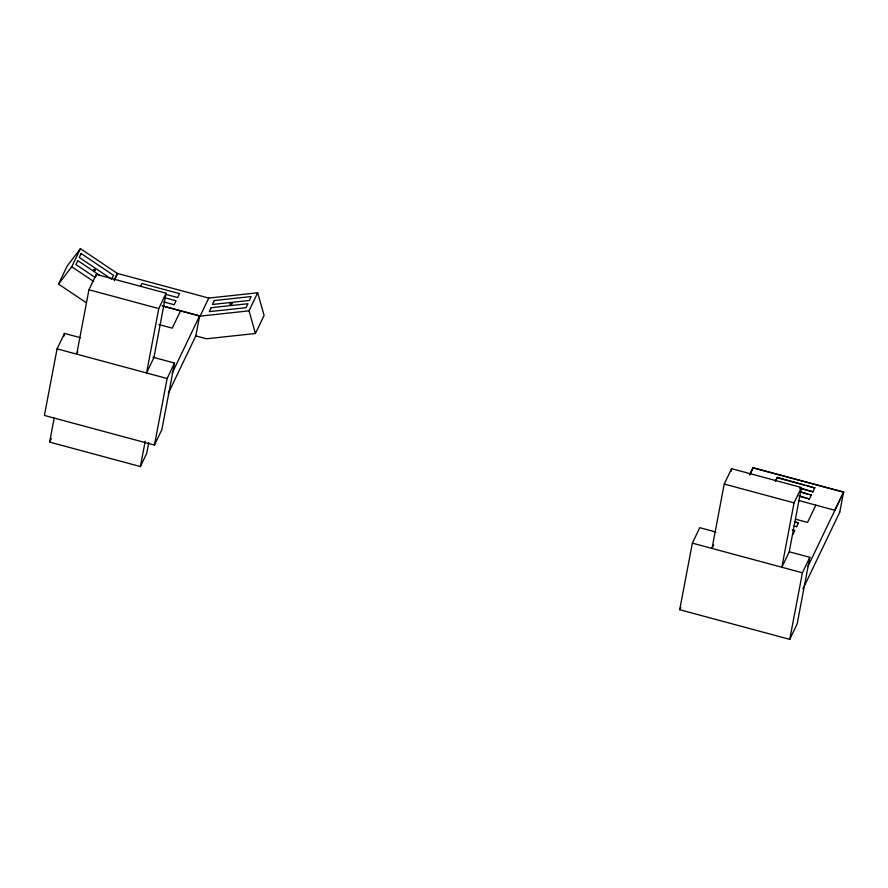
<?xml version="1.0" encoding="UTF-8"?>
<svg xmlns="http://www.w3.org/2000/svg" width="888" height="888" viewBox="0 0 888 888"><rect width="100%" height="100%" fill="white"/><g stroke="black" fill="none" stroke-linecap="round" stroke-linejoin="round"><path stroke-width="1.33" d="M166.123 293.207L158.763 308.58L146.553 372.96L153.913 357.587L166.123 293.207L96.304 274.392L88.944 289.766L76.723 354.146L77.867 351.781M95.793 277.078L96.304 274.392M801.42 487.49L794.061 502.852L781.84 567.243L789.21 551.87L801.42 487.49L731.601 468.675L724.231 484.049L712.021 548.429L713.719 544.888M731.09 471.362L731.601 468.675M80.575 337.729L64.48 333.4L57.076 348.851L44.4 415.429L154.457 445.077L161.86 429.626L174.536 363.048L152.936 357.231M63.958 336.119L64.48 333.4M148.762 442.646L146.731 453.324L140.393 466.555L49.617 442.102L54.19 418.082M140.393 466.555L145.21 441.203M154.457 445.077L167.122 378.51L174.536 363.048M168.309 393.317L195.815 335.897L199.633 315.873L162.393 305.838M789.499 551.859L809.823 557.331L797.158 623.909L789.743 639.36L679.697 609.712L692.363 543.134L699.766 527.683L715.861 532.012M753.135 467.821L843.6 492.052L839.77 512.099M775.823 480.741L777.322 477.356L814.807 487.912L807.037 485.825M793.017 534.398L794.86 530.558L792.196 529.836M793.983 525.94L796.647 526.662M794.494 521.744L798.456 522.965L794.471 521.889M799.1 496.214L809.468 499.012L799.178 495.793M811.343 495.082L799.766 491.508M799.977 488.356L812.931 491.841L800.055 487.923M789.743 639.36L802.419 572.782L809.823 557.331M86.136 302.642L58.519 284.082L67.199 265.978L80.431 248.64L117.249 273.382L208.769 298.068L257.675 292.774L264.102 315.406L255.444 333.488L206.527 338.783L195.815 335.897M58.519 284.082L71.75 266.744L80.431 248.64M114.363 279.42L117.249 273.382M114.275 280.763L117.749 273.515M49.617 442.102L51.349 438.494M140.537 286.458L141.947 283.516L179.52 293.639L177.633 297.558L165.978 294.416M180.564 310.811L172.25 328.149L158.93 324.553M172.128 373.282L199.633 315.873M162.371 305.983L200.1 316.15L208.769 298.068M255.444 333.488L249.017 310.844L257.675 292.774M679.697 609.712L680.83 607.337M750.149 473.837L753.046 467.798L843.578 492.196L834.898 510.289L798.534 500.432M749.661 475.069L753.168 467.676M775.435 481.285L777.322 477.356M809.468 499.012L811.432 494.649M812.931 491.841L814.895 487.479M796.614 526.806L798.49 522.821M815.85 505.094L807.547 522.422L795.559 519.203M807.925 566.511L843.6 492.052M802.919 589.033L839.793 512.076M200.1 316.15L249.017 310.844M164.391 297.658L176.057 300.799L174.17 304.728L163.803 301.942M88.944 289.766L158.763 308.58M777.233 477.788L804.45 485.126M802.275 492.64L807.458 494.039M724.231 484.049L794.061 502.852M57.076 348.851L167.122 378.51M692.363 543.134L802.419 572.782M100.155 275.624L77.822 260.617L75.935 264.546L94.916 277.3M71.75 266.744L93.617 281.429M93.928 269.497C94.805 272.549 96.814 269.009 93.928 269.497M230.048 304.096L232.034 303.752L230.048 304.096M81.152 253.546L79.276 257.476L111.655 279.243L113.531 275.313L81.152 253.546M214.319 300.533L212.443 304.462L249.284 300.477L251.171 296.548L214.319 300.533M211.1 307.714L209.224 311.644L246.065 307.659L247.952 303.729L211.1 307.714"/></g></svg>
